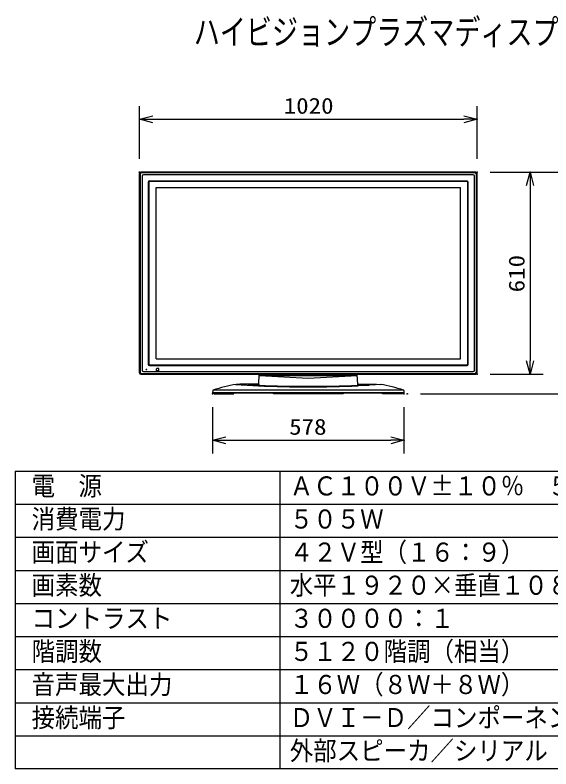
# Model space of a CAD drawing. Units: millimetres, scale not verified. Extents: x -63 to 63, y -57 to 57.
# Drawn here: x -62.5 to 18.5, y -56.5 to 57.4 of the extents above; entities that cross this region are included whole.
import ezdxf
from ezdxf.enums import TextEntityAlignment as Align

# ---------------------------------------------------------------- set-up
doc = ezdxf.new("R2010")
doc.units = ezdxf.units.MM
doc.header["$LTSCALE"] = 0.190236
doc.header["$PDMODE"] = 32
doc.header["$PDSIZE"] = 0.0951
for name, color, linetype in [('0-0_GAIKEI', 1, 'Continuous'), ('0-1_MOJI1', 3, 'Continuous'), ('0-2_WAKU', 7, 'Continuous')]:
    doc.layers.add(name, color=color, linetype=linetype)
doc.styles.add('ＭＳ ゴシック', font='')
doc.styles.get('ＭＳ ゴシック').set_extended_font_data('MS Gothic')

# ---------------------------------------------------------------- blocks, each defined once
blk = doc.blocks.new('_OPEN30')
at = {"layer": '0-2_WAKU'}
blk.add_line((0, 0), (-1, 0), dxfattribs=at)
blk.add_lwpolyline([(-1, 0.26795), (0, 0), (-1, -0.26795)], dxfattribs=at)

msp = doc.modelspace()

# ---------------------------------------------------------------- linework, layer by layer
at = {"layer": '0-0_GAIKEI', "color": 7}
for p, q in [((-43.7048, 3.3402), (-43.7048, 33.4402)), ((7.0953, 33.6402), (-43.5048, 33.6402)), ((4.4843, 33.6402), (-43.5048, 33.6402)), ((4.4843, 33.6402), (7.0953, 33.6402)), ((7.2953, 3.3402), (7.2953, 33.4402)), ((7.0953, 3.1402), (-43.5048, 3.1402)), ((-43.5048, 3.1402), (7.0953, 3.1402)), ((-25.6922, 1.6345), (-25.6148, 3.111)), ((-10.7172, 1.6345), (-10.7946, 3.111)), ((-32.6439, 0.6572), (-32.6622, 0.3081)), ((-3.7473, 0.3081), (-32.6622, 0.3081)), ((-3.7656, 0.6572), (-3.7473, 0.3081))]:
    msp.add_line(p, q, dxfattribs=at)
at = {"layer": '0-0_GAIKEI'}
for p, q in [((-43.5987, 33.3341), (-43.5987, 3.4463)), ((6.9892, 33.5341), (-43.3987, 33.5341)), ((-43.3198, 33.0552), (-43.3198, 3.7252)), ((6.7103, 33.2552), (-43.1198, 33.2552)), ((6.9103, 3.7252), (6.9103, 33.0552)), ((7.1892, 3.4463), (7.1892, 33.3341)), ((-42.3848, 32.1402), (-42.3848, 4.6402)), ((-42.3111, 32.1402), (-42.3111, 4.6402)), ((-42.2048, 32.3202), (5.7953, 32.3202)), ((5.7953, 32.2465), (-42.2048, 32.2465)), ((5.9016, 4.6402), (5.9016, 32.1402)), ((5.9753, 4.6402), (5.9753, 32.1402)), ((4.7953, 5.4402), (4.7953, 31.3402)), ((-41.2048, 5.4402), (4.7953, 5.4402)), ((-43.1198, 3.5252), (6.7103, 3.5252)), ((-42.6948, 3.7752), (-42.6948, 3.8552)), ((-42.6148, 3.8552), (-42.6948, 3.8552)), ((-42.6148, 3.7752), (-42.6948, 3.7752)), ((-42.6148, 3.7752), (-42.6148, 3.8552)), ((-42.2048, 4.5339), (5.7953, 4.5339)), ((-42.2048, 4.4602), (5.7953, 4.4602)), ((-41.1148, 3.6652), (-41.1148, 3.9652)), ((-40.7898, 3.9902), (-41.0898, 3.9902)), ((-40.7898, 3.6402), (-41.0898, 3.6402)), ((-40.7648, 3.6652), (-40.7648, 3.9652)), ((-43.3987, 3.2463), (6.9892, 3.2463)), ((-25.5839, 2.9333), (-10.8256, 2.9333)), ((-29.1982, 1.5744), (-25.7348, 1.3829)), ((-25.6207, 1.47), (-27.3475, 1.4608)), ((-10.7888, 1.47), (-9.062, 1.4608)), ((-7.2113, 1.5744), (-10.6747, 1.3829)), ((-32.6148, 0.3081), (-32.6139, 0.2581)), ((-3.8236, 0.7267), (-32.5859, 0.7267))]:
    msp.add_line(p, q, dxfattribs=at)
for points in [[(-41.2048, 5.4402), (-41.2048, 31.3402), (4.7953, 31.3402)], [(-25.5839, 2.9333), (-18.2047, 2.5542), (-10.8256, 2.9333)], [(-3.7947, 0.3081), (-3.7955, 0.2581), (-32.6139, 0.2581)], [(-32.436, 0.2581), (-32.436, 0.1731), (-29.4358, 0.1731), (-29.4358, 0.2581)], [(-12.9543, 0.2581), (-12.9543, 0.1731), (-23.4552, 0.1731), (-23.4552, 0.2581)], [(-3.9734, 0.2581), (-3.9734, 0.1731), (-6.9737, 0.1731), (-6.9737, 0.2581)]]:
    msp.add_lwpolyline(points, dxfattribs=at)
at = {"layer": '0-0_GAIKEI', "color": 7}
for points in [[(-25.6916, 1.6345), (-28.5324, 1.6129), (-29.1054, 1.5897)], [(-10.7179, 1.6345), (-7.877, 1.6129), (-7.3041, 1.5897)]]:
    msp.add_lwpolyline(points, dxfattribs=at)
for centre, radius, start, end in [((-43.5048, 33.4402), 0.2, 90, 180), ((-43.5048, 33.4402), 0.2, 90, 180), ((7.0953, 33.4402), 0.2, 0, 90), ((7.0953, 33.4402), 0.2, 0, 90), ((-43.5048, 3.3402), 0.2, 180, 270), ((-43.5048, 3.3402), 0.2, 180, 270), ((7.0953, 3.3402), 0.2, 270, 0), ((7.0953, 3.3402), 0.2, 270, 0), ((-25.5926, -20.0295), 21.9027, 99.22912, 108.63878), ((-25.4376, 1.6464), 0.2543, 182.68952, 223.9433), ((-10.9719, 1.6464), 0.2543, 316.0567, 357.31048), ((-10.8169, -20.0295), 21.9027, 71.36122, 80.77088), ((-32.5674, 0.6521), 0.0767, 109.26572, 176.17213), ((-3.8421, 0.6521), 0.0767, 3.82787, 70.73428)]:
    msp.add_arc(centre, radius, start, end, dxfattribs=at)
at = {"layer": '0-0_GAIKEI'}
for centre, radius, start, end in [((-43.3987, 33.3341), 0.2, 90, 180), ((-43.1198, 33.0552), 0.2, 90, 180), ((6.7103, 33.0552), 0.2, 0, 90), ((6.9892, 33.3341), 0.2, 0, 90), ((-42.2048, 32.1402), 0.18, 90, 180), ((-42.2048, 32.1402), 0.1063, 90, 180), ((5.7953, 32.1402), 0.18, 0, 90), ((5.7953, 32.1402), 0.1063, 0, 90), ((-42.2048, 4.6402), 0.18, 180, 270), ((-42.2048, 4.6402), 0.1063, 180, 270), ((5.7953, 4.6402), 0.18, 270, 0), ((5.7953, 4.6402), 0.1063, 270, 0), ((-43.3987, 3.4463), 0.2, 180, 270), ((-43.1198, 3.7252), 0.2, 180, 270), ((-41.0898, 3.9652), 0.025, 90, 180), ((-41.0898, 3.6652), 0.025, 180, 270), ((-40.7898, 3.9652), 0.025, 0, 90), ((-40.7898, 3.6652), 0.025, 270, 0), ((6.7103, 3.7252), 0.2, 270, 0), ((6.9892, 3.4463), 0.2, 270, 0), ((-18.1104, 167.6666), 166.4585, 267.37471, 269.96752), ((-18.7767, 137.9589), 136.6598, 267.11074, 270.23981), ((-17.6328, 137.9589), 136.6598, 269.76019, 272.88926), ((-18.2991, 167.6666), 166.4585, 270.03248, 272.62529)]:
    msp.add_arc(centre, radius, start, end, dxfattribs=at)
at = {"layer": '0-1_MOJI1'}
for p, q in [((-43.7048, 35.6468), (-43.7048, 43.6468)), ((7.2953, 35.6468), (7.2953, 43.6468)), ((-41.7048, 41.6468), (5.2953, 41.6468)), ((9.2993, 33.6402), (17.2993, 33.6402)), ((17.2993, 33.6402), (24.2993, 33.6402)), ((15.2993, 31.6402), (15.2993, 5.1402)), ((9.2993, 3.1402), (17.2993, 3.1402)), ((-1.2494, 0.1731), (24.2993, 0.1731)), ((-32.6622, -1.8462), (-32.6622, -8.8462)), ((-3.7473, -1.8462), (-3.7473, -8.8462)), ((-30.6622, -6.8462), (-5.7473, -6.8462))]:
    msp.add_line(p, q, dxfattribs=at)
at = {"layer": '0-2_WAKU', "color": 4}
for p, q in [((-62.5001, -11.5), (62.5001, -11.5)), ((-62.5001, -11.5), (-62.5001, -56.5001)), ((-22.5, -11.5), (-22.5, -56.5001)), ((62.5001, -56.5001), (-62.5001, -56.5001))]:
    msp.add_line(p, q, dxfattribs=at)
at = {"layer": '0-2_WAKU', "color": 1}
for p, q in [((-62.5001, -16.5), (62.5001, -16.5)), ((-62.5001, -21.5), (62.5001, -21.5)), ((-62.5001, -26.5), (62.5001, -26.5)), ((-62.5001, -31.5001), (62.5001, -31.5001)), ((-62.5001, -36.5001), (62.5001, -36.5001)), ((-62.5001, -41.5001), (62.5001, -41.5001)), ((-62.5001, -46.5001), (62.5001, -46.5001)), ((-62.5001, -51.5001), (62.5001, -51.5001))]:
    msp.add_line(p, q, dxfattribs=at)
at = {"layer": '0-2_WAKU'}
for p in [(7.2953, 41.6468), (-43.7048, 33.6468), (7.2953, 33.6468), (7.2993, 33.6402), (15.2993, 33.6402), (7.2993, 3.1402), (15.2993, 3.1402), (-32.6622, 0.1538), (-3.7473, 0.1538), (-3.2494, 0.1731), (-3.7473, -6.8462)]:
    msp.add_point(p, dxfattribs=at)

# ---------------------------------------------------------------- block references
at = {"layer": '0-1_MOJI1', "xscale": 2, "yscale": 2}
for p, rotation in [((-43.7048, 41.6468), 180), ((15.2993, 33.6402), 90), ((15.2993, 3.1402), 270), ((-32.6622, -6.8462), 180)]:
    msp.add_blockref('_OPEN30', p, dxfattribs=dict(at, rotation=rotation))
for p in [(7.2953, 41.6468), (-3.7473, -6.8462)]:
    msp.add_blockref('_OPEN30', p, dxfattribs=at)

# ---------------------------------------------------------------- texts
at = {"layer": '0-1_MOJI1', "color": 2, "style": 'ＭＳ ゴシック'}
for s, height, width, p in [('ハイビジョンプラズマディスプレイ据置きスタンド付', 3.848, 0.75, (-35.5001, 51.7599)), ('電  源', 2.887, 0.9, (-60.0001, -16.0551)), ('ＡＣ１００Ｖ±１０％\u3000５０Ｈｚ／６０Ｈｚ', 2.887, 0.9, (-21, -16.0551)), ('消費電力', 2.887, 0.9, (-60.0001, -21.0552)), ('５０５Ｗ', 2.887, 0.9, (-21, -21.0552)), ('画面サイズ', 2.887, 0.9, (-60.0001, -26.0552)), ('４２Ｖ型（１６：９）', 2.887, 0.9, (-21, -26.0552)), ('画素数', 2.887, 0.9, (-60.0001, -31.0552)), ('水平１９２０×垂直１０８０\u3000画素', 2.887, 0.9, (-21, -31.0552)), ('コントラスト', 2.887, 0.9, (-60.0001, -36.0552)), ('３００００：１', 2.887, 0.9, (-21, -36.0552)), ('階調数', 2.887, 0.9, (-60.0001, -41.0552)), ('５１２０階調（相当）', 2.887, 0.9, (-21, -41.0552)), ('音声最大出力', 2.887, 0.9, (-60.0001, -46.0552)), ('１６Ｗ（８Ｗ＋８Ｗ）', 2.887, 0.9, (-21, -46.0552)), ('接続端子', 2.887, 0.9, (-60.0001, -51.0552)), ('ＤＶＩ－Ｄ／コンポーネントビデオ／ＰＣ', 2.887, 0.9, (-21, -51.0552)), ('外部スピーカ／シリアル', 2.887, 0.9, (-21, -56.0552))]:
    msp.add_text(s, height=height, dxfattribs=dict(at, width=width)).set_placement(p, align=Align.BOTTOM_LEFT)
at = {"layer": '0-1_MOJI1', "style": 'ＭＳ ゴシック', "width": 1.15}
for s, p in [('1020', (-21.9121, 41.7563)), ('578', (-21.0919, -6.7366))]:
    msp.add_text(s, height=2.406, dxfattribs=at).set_placement(p, align=Align.BOTTOM_LEFT)
msp.add_text('610', height=2.406, rotation=90, dxfattribs=at).set_placement((15.1897, 15.503), align=Align.BOTTOM_LEFT)

doc.saveas('drawing.dxf')
